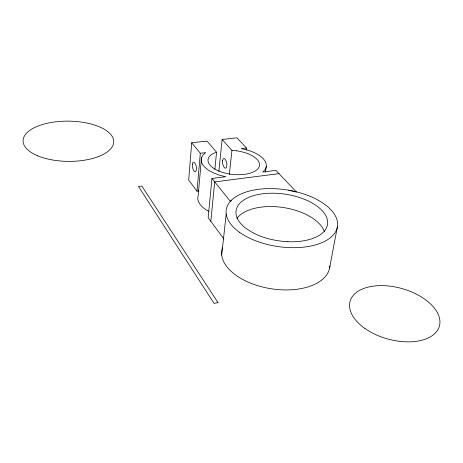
<?xml version="1.0" encoding="UTF-8"?>
<svg xmlns="http://www.w3.org/2000/svg" width="463" height="463" viewBox="0 0 463 463"><rect width="100%" height="100%" fill="white"/><g stroke="black" fill="none" stroke-linecap="round" stroke-linejoin="round"><path stroke-width="0.69" d="M214.873 169.302L216.545 152.217L207.013 141.099L191.694 142.766L188.684 180.119L197.012 191.167L198.974 190.906M197.012 191.167L200.317 153.259L191.694 142.766M201.503 157.779L198.141 195.936A32.011 16.06 6.3 0 0 208.888 211.383M200.317 153.259L205.676 152.645L203.147 154.856A32.867 15.175 6.2 0 0 220.018 175.309L225.741 176.71L211.956 178.458L208.165 217.708L223.924 239.064M210.815 221.302L214.71 181.884L279.01 173.637M218.883 171.408L222.107 139.461L236.998 137.841L246.432 147.998L246.177 150.145M229.33 174.516L231.934 150.458L222.107 139.461M221.708 255.055L226.187 214.016M265.49 172.271L266.242 166.616M329.714 267.359L337.452 226.494M231.546 200.074L230.522 201.567L211.956 178.458M216.545 152.217L213.333 153.456A25.882 11.951 6.2 0 0 222.061 172.213A25.882 11.951 6.2 0 0 258.47 168.034A25.882 11.951 6.2 0 0 236.448 150.811M246.432 147.998L241.275 148.588L246.681 149.85A32.873 15.181 6.2 0 1 265.021 169.661L262.77 172.028L275.907 170.367L296.488 192.099L288.733 190.224M231.934 150.458L236.448 150.799M329.859 266.051A54.617 30.164 9 0 1 269.373 288.461A54.617 30.164 9 0 1 222.622 247.259M236.894 218.524A45.808 23.989 8.7 0 1 282.957 207.47A45.808 23.989 8.7 0 1 324.308 231.425M192.313 164.406L192.498 167.398L193.389 170.239L194.657 171.866L195.82 171.646C197.116 168.619 196.393 164.487 194.066 162.143L192.909 162.397L192.313 164.406M222.506 160.817L222.662 163.769L223.588 166.57L224.937 168.162L226.199 167.93C227.651 164.984 226.87 160.759 224.422 158.56L223.172 158.832L222.506 160.817M218.004 302.634L214.039 303.369L138.489 186.439L141.823 186.022L218.004 302.634M287.87 241.721C272.389 240.847 256.566 236.801 244.256 226.997A46.259 23.561 8.5 0 1 264.199 193.615A46.259 23.561 8.5 0 1 326.976 218.339A46.277 23.775 11.1 0 1 319.152 235.43A46.259 23.561 8.5 0 1 287.87 241.721M37.277 155.626A45.328 20.123 0.6 0 0 112.486 146.285A45.328 20.123 0.6 0 0 55.392 121.867A45.328 20.123 0.6 0 0 37.277 155.626M364.919 328.452A46.352 26.206 15.5 0 0 439.086 327.121A46.352 26.206 15.5 0 0 380.216 285.63A46.352 26.206 15.5 0 0 364.919 328.452M239.354 232.194A56.243 28.671 8.5 0 0 334.384 233.653A56.243 28.671 8.5 0 0 271.752 188.603A56.243 28.671 8.5 0 0 239.354 232.194"/></g></svg>
